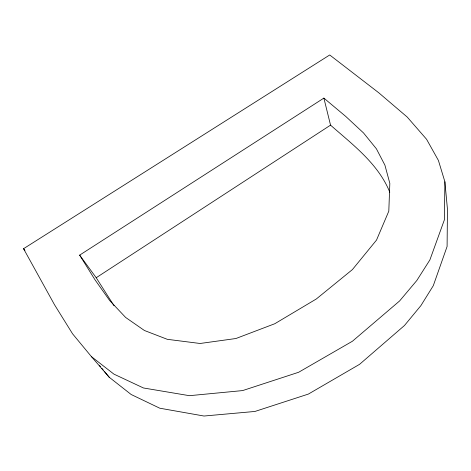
<?xml version="1.0" encoding="UTF-8"?>
<svg xmlns="http://www.w3.org/2000/svg" width="471" height="471" viewBox="0 0 471 471"><rect width="100%" height="100%" fill="white"/><g stroke="black" fill="none" stroke-linecap="round" stroke-linejoin="round"><path stroke-width="0.71" d="M444.889 181.759L444.418 219.745L429.888 259.91L416.841 280.463L399.608 300.951L352.438 341.228L298.643 372.267L242.63 390.583L189.413 395.687L143.449 387.974L113.9 374.115L91.403 356.6L72.575 333.821L54.512 304.749L23.55 248.706L329.718 54.972L378.749 92.769L407.203 117.038L426.579 139.286L438.407 160.423L444.889 181.759L447.45 209.189L447.091 246.492L433.291 285.685L420.88 305.65L404.483 325.485L359.591 364.318L308.375 394.074L254.935 411.454L204.002 416.028L159.775 408.204L131.162 394.504L109.225 377.253L91.403 356.6M79.652 255.129L96.202 277.725L330.542 125.145L323.877 98.103L79.652 255.129L95.007 279.809L109.602 300.445L125.633 317.448L144.403 330.489L167.317 339.32L200.075 343.483L235.924 338.514L274.764 323.742L316.324 298.979L352.414 269.583L376.512 240.092L388.805 211.161L389.829 183.337L384.907 165.138L376.4 148.812L363.541 132.969L345.779 116.449L323.877 98.103M330.542 125.145C352.873 144.815 378.207 163.725 389.776 192.168M99.493 365.496L100.423 366.615M101.813 368.298L103.202 369.976M104.591 371.654L109.225 377.253M23.55 248.706L24.945 250.413M114.006 305.72L96.202 277.725"/></g></svg>
